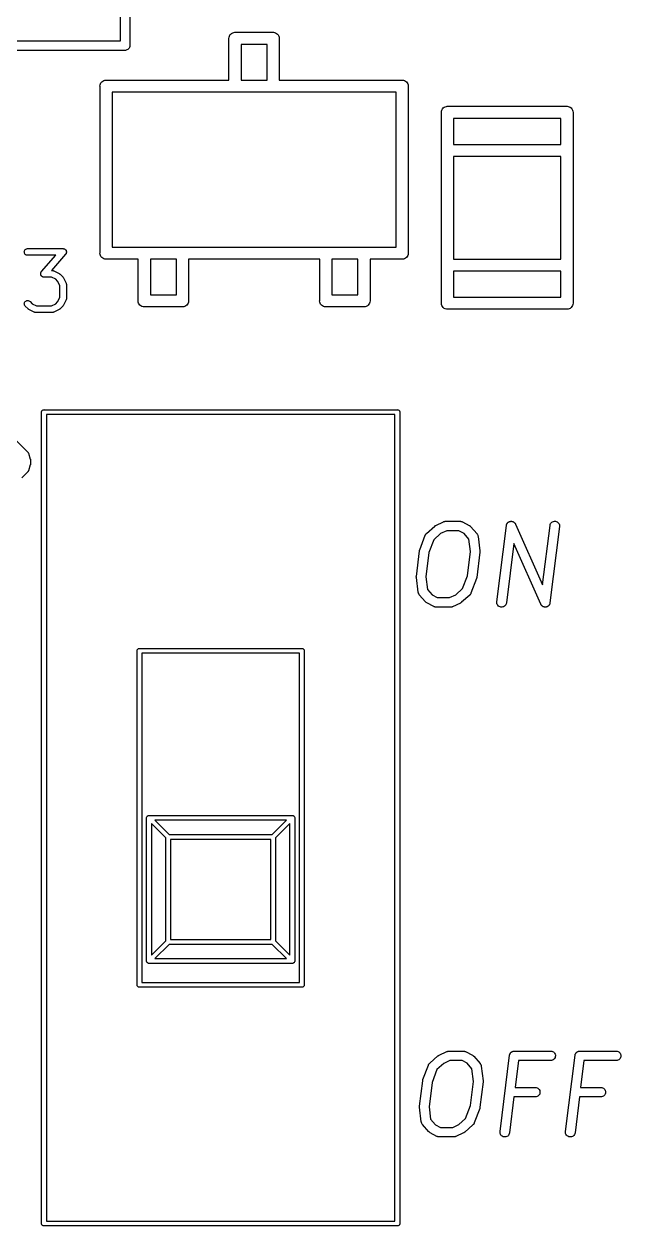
# Model space of a CAD drawing. Extents: x 122.2 to 176.2, y -122.3 to -87.7.
# Drawn here: x 162.51 to 168.76, y -122.29 to -109.7 of the extents above; entities that cross this region are included whole.
import ezdxf

# ---------------------------------------------------------------- set-up
doc = ezdxf.new("R2010")
doc.units = 0
doc.layers.add('BLACK', color=7, linetype='CONTINUOUS')

msp = doc.modelspace()

# ---------------------------------------------------------------- linework, layer by layer
at = {"layer": 'BLACK', "linetype": 'CONTINUOUS'}
for p, q in [((163.521, -109.879), (163.521, -106.979)), ((163.621, -106.931), (163.621, -109.926)), ((160.621, -109.879), (163.521, -109.879)), ((164.657, -109.854), (164.659, -109.841)), ((164.658, -109.857), (164.657, -109.854)), ((164.658, -110.29), (164.658, -109.857)), ((164.659, -109.841), (164.662, -109.829)), ((164.662, -109.829), (164.668, -109.818)), ((164.668, -109.818), (164.676, -109.808)), ((164.676, -109.808), (164.686, -109.801)), ((164.686, -109.801), (164.697, -109.795)), ((164.697, -109.795), (164.709, -109.791)), ((164.709, -109.791), (164.718, -109.79)), ((164.718, -109.79), (164.721, -109.79)), ((164.721, -109.79), (164.724, -109.79)), ((164.724, -109.79), (165.118, -109.79)), ((165.118, -109.79), (165.121, -109.79)), ((165.121, -109.79), (165.124, -109.79)), ((165.124, -109.79), (165.134, -109.791)), ((165.134, -109.791), (165.146, -109.795)), ((165.146, -109.795), (165.157, -109.801)), ((165.157, -109.801), (165.166, -109.808)), ((165.166, -109.808), (165.174, -109.818)), ((165.174, -109.818), (165.18, -109.829)), ((165.18, -109.829), (165.184, -109.841)), ((165.184, -109.841), (165.185, -109.854)), ((165.185, -109.854), (165.185, -109.857)), ((165.185, -109.857), (165.185, -110.29)), ((163.569, -109.979), (160.574, -109.979)), ((163.571, -109.979), (163.569, -109.979)), ((163.574, -109.979), (163.571, -109.979)), ((163.581, -109.978), (163.574, -109.979)), ((163.59, -109.975), (163.581, -109.978)), ((163.599, -109.97), (163.59, -109.975)), ((163.607, -109.964), (163.599, -109.97)), ((163.613, -109.957), (163.607, -109.964)), ((163.618, -109.948), (163.613, -109.957)), ((163.62, -109.938), (163.618, -109.948)), ((163.621, -109.929), (163.62, -109.938)), ((163.621, -109.926), (163.621, -109.929)), ((164.785, -109.917), (164.785, -110.29)), ((165.058, -109.917), (164.785, -109.917)), ((165.058, -110.29), (165.058, -109.917)), ((163.347, -110.295), (163.359, -110.291)), ((163.359, -110.291), (163.371, -110.29)), ((163.371, -110.29), (163.374, -110.29)), ((163.374, -110.29), (164.658, -110.29)), ((164.785, -110.29), (165.058, -110.29)), ((165.185, -110.29), (166.468, -110.29)), ((166.468, -110.29), (166.471, -110.29)), ((166.471, -110.29), (166.484, -110.291)), ((166.484, -110.291), (166.496, -110.295)), ((163.307, -110.354), (163.309, -110.341)), ((163.308, -110.357), (163.307, -110.354)), ((163.308, -112.1), (163.308, -110.357)), ((163.309, -110.341), (163.312, -110.329)), ((163.312, -110.329), (163.318, -110.318)), ((163.318, -110.318), (163.326, -110.308)), ((163.326, -110.308), (163.336, -110.301)), ((163.336, -110.301), (163.347, -110.295)), ((164.718, -110.417), (163.435, -110.417)), ((163.435, -110.417), (163.435, -112.04)), ((164.721, -110.417), (164.718, -110.417)), ((164.724, -110.417), (164.721, -110.417)), ((165.118, -110.417), (164.724, -110.417)), ((165.121, -110.417), (165.118, -110.417)), ((165.124, -110.417), (165.121, -110.417)), ((166.408, -110.417), (165.124, -110.417)), ((166.408, -112.04), (166.408, -110.417)), ((166.496, -110.295), (166.507, -110.301)), ((166.507, -110.301), (166.516, -110.308)), ((166.516, -110.308), (166.524, -110.318)), ((166.524, -110.318), (166.53, -110.329)), ((166.53, -110.329), (166.534, -110.341)), ((166.534, -110.341), (166.535, -110.354)), ((166.535, -110.354), (166.535, -110.357)), ((166.535, -110.357), (166.535, -112.1)), ((166.882, -110.629), (166.884, -110.616)), ((166.883, -110.632), (166.882, -110.629)), ((166.883, -111.025), (166.883, -110.632)), ((166.884, -110.616), (166.887, -110.604)), ((166.887, -110.604), (166.893, -110.593)), ((166.893, -110.593), (166.901, -110.583)), ((166.901, -110.583), (166.911, -110.576)), ((166.911, -110.576), (166.922, -110.57)), ((166.922, -110.57), (166.934, -110.566)), ((166.934, -110.566), (166.943, -110.565)), ((166.943, -110.565), (166.946, -110.565)), ((166.946, -110.565), (166.949, -110.565)), ((166.949, -110.565), (168.193, -110.565)), ((168.193, -110.565), (168.196, -110.565)), ((168.196, -110.565), (168.199, -110.565)), ((168.199, -110.565), (168.209, -110.566)), ((168.209, -110.566), (168.221, -110.57)), ((168.221, -110.57), (168.232, -110.576)), ((168.232, -110.576), (168.241, -110.583)), ((168.241, -110.583), (168.249, -110.593)), ((168.249, -110.593), (168.255, -110.604)), ((168.255, -110.604), (168.259, -110.616)), ((168.259, -110.616), (168.26, -110.629)), ((168.26, -110.629), (168.26, -110.632)), ((168.26, -110.632), (168.26, -111.025)), ((167.01, -110.692), (167.01, -110.965)), ((168.133, -110.692), (167.01, -110.692)), ((168.133, -110.965), (168.133, -110.692)), ((166.882, -111.029), (166.883, -111.025)), ((166.883, -111.032), (166.882, -111.029)), ((166.883, -112.225), (166.883, -111.032)), ((167.01, -110.965), (168.133, -110.965)), ((168.26, -111.025), (168.26, -111.029)), ((168.26, -111.029), (168.26, -111.032)), ((168.26, -111.032), (168.26, -112.225)), ((167.01, -111.092), (167.01, -112.165)), ((168.133, -111.092), (167.01, -111.092)), ((168.133, -112.165), (168.133, -111.092)), ((163.435, -112.04), (163.768, -112.04)), ((163.768, -112.04), (163.771, -112.04)), ((163.771, -112.04), (163.774, -112.04)), ((163.774, -112.04), (164.168, -112.04)), ((164.168, -112.04), (164.171, -112.04)), ((164.171, -112.04), (164.174, -112.04)), ((164.174, -112.04), (165.668, -112.04)), ((165.668, -112.04), (165.671, -112.04)), ((165.671, -112.04), (165.674, -112.04)), ((165.674, -112.04), (166.068, -112.04)), ((166.068, -112.04), (166.071, -112.04)), ((166.071, -112.04), (166.074, -112.04)), ((166.074, -112.04), (166.408, -112.04)), ((162.515, -112.091), (162.516, -112.084)), ((162.516, -112.098), (162.515, -112.091)), ((162.516, -112.084), (162.518, -112.078)), ((162.518, -112.105), (162.516, -112.098)), ((162.518, -112.078), (162.521, -112.072)), ((162.521, -112.111), (162.518, -112.105)), ((162.521, -112.072), (162.525, -112.067)), ((162.525, -112.116), (162.521, -112.111)), ((162.525, -112.067), (162.531, -112.062)), ((162.53, -112.12), (162.525, -112.116)), ((162.536, -112.124), (162.53, -112.12)), ((162.531, -112.062), (162.537, -112.059)), ((162.543, -112.126), (162.536, -112.124)), ((162.537, -112.059), (162.543, -112.057)), ((162.543, -112.057), (162.55, -112.056)), ((162.55, -112.126), (162.543, -112.126)), ((162.55, -112.056), (162.921, -112.056)), ((162.844, -112.126), (162.55, -112.126)), ((162.55, -112.126), (162.55, -112.126)), ((162.695, -112.297), (162.844, -112.126)), ((162.948, -112.114), (162.799, -112.285)), ((162.921, -112.056), (162.922, -112.056)), ((162.922, -112.056), (162.924, -112.057)), ((162.924, -112.057), (162.926, -112.057)), ((162.926, -112.057), (162.927, -112.057)), ((162.927, -112.057), (162.929, -112.057)), ((162.929, -112.057), (162.931, -112.058)), ((162.931, -112.058), (162.933, -112.058)), ((162.933, -112.058), (162.934, -112.059)), ((162.934, -112.059), (162.935, -112.059)), ((162.935, -112.059), (162.937, -112.06)), ((162.937, -112.06), (162.939, -112.061)), ((162.939, -112.061), (162.94, -112.062)), ((162.94, -112.062), (162.941, -112.063)), ((162.941, -112.063), (162.943, -112.064)), ((162.943, -112.064), (162.945, -112.065)), ((162.945, -112.065), (162.945, -112.066)), ((162.945, -112.066), (162.946, -112.067)), ((162.946, -112.067), (162.948, -112.069)), ((162.948, -112.069), (162.949, -112.07)), ((162.949, -112.113), (162.948, -112.114)), ((162.949, -112.07), (162.95, -112.071)), ((162.95, -112.111), (162.949, -112.113)), ((162.95, -112.071), (162.951, -112.072)), ((162.951, -112.11), (162.95, -112.111)), ((162.951, -112.072), (162.952, -112.074)), ((162.952, -112.109), (162.951, -112.11)), ((162.952, -112.074), (162.953, -112.076)), ((162.953, -112.107), (162.952, -112.109)), ((162.953, -112.076), (162.953, -112.077)), ((162.953, -112.077), (162.954, -112.078)), ((162.954, -112.105), (162.953, -112.107)), ((162.954, -112.078), (162.954, -112.08)), ((162.954, -112.08), (162.955, -112.082)), ((162.955, -112.103), (162.954, -112.104)), ((162.954, -112.104), (162.954, -112.105)), ((162.955, -112.082), (162.955, -112.084)), ((162.955, -112.084), (162.956, -112.085)), ((162.956, -112.098), (162.955, -112.101)), ((162.955, -112.101), (162.955, -112.103)), ((162.956, -112.085), (162.956, -112.087)), ((162.956, -112.087), (162.956, -112.089)), ((162.956, -112.089), (162.956, -112.09)), ((162.956, -112.09), (162.956, -112.092)), ((162.956, -112.092), (162.956, -112.094)), ((162.956, -112.094), (162.956, -112.096)), ((162.956, -112.096), (162.956, -112.097)), ((162.956, -112.097), (162.956, -112.098)), ((163.307, -112.104), (163.308, -112.1)), ((163.309, -112.116), (163.307, -112.104)), ((163.312, -112.128), (163.309, -112.116)), ((163.318, -112.139), (163.312, -112.128)), ((163.326, -112.149), (163.318, -112.139)), ((163.336, -112.157), (163.326, -112.149)), ((163.347, -112.163), (163.336, -112.157)), ((163.359, -112.166), (163.347, -112.163)), ((163.368, -112.167), (163.359, -112.166)), ((163.371, -112.167), (163.368, -112.167)), ((163.374, -112.167), (163.371, -112.167)), ((163.708, -112.167), (163.374, -112.167)), ((163.708, -112.6), (163.708, -112.167)), ((163.835, -112.167), (163.835, -112.54)), ((164.108, -112.167), (163.835, -112.167)), ((164.108, -112.54), (164.108, -112.167)), ((165.608, -112.167), (164.235, -112.167)), ((164.235, -112.167), (164.235, -112.6)), ((165.608, -112.6), (165.608, -112.167)), ((165.735, -112.167), (165.735, -112.54)), ((166.008, -112.167), (165.735, -112.167)), ((166.008, -112.54), (166.008, -112.167)), ((166.468, -112.167), (166.135, -112.167)), ((166.135, -112.167), (166.135, -112.6)), ((166.471, -112.167), (166.468, -112.167)), ((166.474, -112.167), (166.471, -112.167)), ((166.484, -112.166), (166.474, -112.167)), ((166.496, -112.163), (166.484, -112.166)), ((166.507, -112.157), (166.496, -112.163)), ((166.516, -112.149), (166.507, -112.157)), ((166.524, -112.139), (166.516, -112.149)), ((166.53, -112.128), (166.524, -112.139)), ((166.534, -112.116), (166.53, -112.128)), ((166.535, -112.104), (166.534, -112.116)), ((166.535, -112.1), (166.535, -112.104)), ((167.01, -112.165), (168.133, -112.165)), ((162.689, -112.306), (162.69, -112.305)), ((162.689, -112.308), (162.689, -112.306)), ((162.69, -112.305), (162.691, -112.303)), ((162.691, -112.303), (162.692, -112.302)), ((162.692, -112.3), (162.694, -112.299)), ((162.692, -112.302), (162.692, -112.3)), ((162.694, -112.299), (162.695, -112.297)), ((162.799, -112.285), (162.807, -112.285)), ((162.807, -112.285), (162.808, -112.285)), ((162.808, -112.285), (162.809, -112.285)), ((162.809, -112.285), (162.81, -112.285)), ((162.81, -112.285), (162.812, -112.285)), ((162.812, -112.285), (162.814, -112.286)), ((162.814, -112.286), (162.815, -112.286)), ((162.815, -112.286), (162.816, -112.286)), ((162.816, -112.286), (162.819, -112.287)), ((162.819, -112.287), (162.821, -112.288)), ((162.821, -112.288), (162.822, -112.288)), ((162.822, -112.288), (162.823, -112.289)), ((162.823, -112.289), (162.88, -112.317)), ((166.882, -112.229), (166.883, -112.225)), ((166.883, -112.232), (166.882, -112.229)), ((166.883, -112.625), (166.883, -112.232)), ((167.01, -112.292), (167.01, -112.565)), ((168.133, -112.292), (167.01, -112.292)), ((168.133, -112.565), (168.133, -112.292)), ((168.26, -112.225), (168.26, -112.229)), ((168.26, -112.229), (168.26, -112.232)), ((168.26, -112.232), (168.26, -112.625)), ((162.686, -112.32), (162.687, -112.318)), ((162.687, -112.321), (162.686, -112.32)), ((162.686, -112.322), (162.687, -112.321)), ((162.687, -112.324), (162.686, -112.322)), ((162.687, -112.313), (162.688, -112.311)), ((162.687, -112.314), (162.687, -112.313)), ((162.687, -112.315), (162.687, -112.314)), ((162.687, -112.318), (162.687, -112.315)), ((162.687, -112.327), (162.687, -112.324)), ((162.687, -112.328), (162.687, -112.327)), ((162.688, -112.329), (162.687, -112.328)), ((162.688, -112.309), (162.689, -112.308)), ((162.688, -112.311), (162.688, -112.309)), ((162.688, -112.331), (162.688, -112.329)), ((162.689, -112.333), (162.688, -112.331)), ((162.69, -112.334), (162.689, -112.333)), ((162.69, -112.335), (162.69, -112.334)), ((162.691, -112.337), (162.69, -112.335)), ((162.692, -112.339), (162.691, -112.337)), ((162.693, -112.34), (162.692, -112.339)), ((162.694, -112.341), (162.693, -112.34)), ((162.695, -112.343), (162.694, -112.341)), ((162.696, -112.344), (162.695, -112.343)), ((162.697, -112.345), (162.696, -112.344)), ((162.698, -112.346), (162.697, -112.345)), ((162.7, -112.347), (162.698, -112.346)), ((162.702, -112.349), (162.7, -112.347)), ((162.703, -112.349), (162.702, -112.349)), ((162.704, -112.35), (162.703, -112.349)), ((162.706, -112.351), (162.704, -112.35)), ((162.708, -112.352), (162.706, -112.351)), ((162.709, -112.353), (162.708, -112.352)), ((162.71, -112.353), (162.709, -112.353)), ((162.712, -112.354), (162.71, -112.353)), ((162.714, -112.354), (162.712, -112.354)), ((162.715, -112.354), (162.714, -112.354)), ((162.717, -112.355), (162.715, -112.354)), ((162.719, -112.355), (162.717, -112.355)), ((162.721, -112.355), (162.719, -112.355)), ((162.799, -112.355), (162.721, -112.355)), ((162.721, -112.355), (162.721, -112.355)), ((162.844, -112.377), (162.799, -112.355)), ((162.864, -112.398), (162.844, -112.377)), ((162.886, -112.443), (162.864, -112.398)), ((162.88, -112.317), (162.88, -112.317)), ((162.88, -112.317), (162.882, -112.319)), ((162.882, -112.319), (162.884, -112.319)), ((162.884, -112.319), (162.885, -112.32)), ((162.885, -112.32), (162.886, -112.321)), ((162.886, -112.321), (162.888, -112.323)), ((162.888, -112.323), (162.889, -112.324)), ((162.889, -112.324), (162.918, -112.352)), ((162.918, -112.352), (162.918, -112.353)), ((162.918, -112.353), (162.919, -112.354)), ((162.919, -112.354), (162.921, -112.356)), ((162.921, -112.356), (162.921, -112.357)), ((162.921, -112.357), (162.922, -112.358)), ((162.922, -112.358), (162.923, -112.36)), ((162.923, -112.36), (162.924, -112.361)), ((162.924, -112.361), (162.953, -112.419)), ((162.953, -112.419), (162.953, -112.419)), ((162.953, -112.419), (162.953, -112.42)), ((162.953, -112.42), (162.954, -112.421)), ((162.954, -112.421), (162.954, -112.423)), ((162.954, -112.423), (162.955, -112.425)), ((162.955, -112.425), (162.955, -112.427)), ((162.955, -112.427), (162.956, -112.427)), ((162.956, -112.427), (162.956, -112.43)), ((162.956, -112.43), (162.956, -112.432)), ((162.956, -112.432), (162.956, -112.433)), ((162.956, -112.433), (162.956, -112.434)), ((162.886, -112.569), (162.886, -112.443)), ((162.956, -112.434), (162.956, -112.577)), ((163.835, -112.54), (164.108, -112.54)), ((165.735, -112.54), (166.008, -112.54)), ((162.515, -112.634), (162.516, -112.627)), ((162.516, -112.641), (162.515, -112.634)), ((162.516, -112.627), (162.518, -112.621)), ((162.518, -112.647), (162.516, -112.641)), ((162.518, -112.621), (162.521, -112.615)), ((162.521, -112.653), (162.518, -112.647)), ((162.521, -112.615), (162.525, -112.609)), ((162.525, -112.659), (162.521, -112.653)), ((162.525, -112.609), (162.531, -112.605)), ((162.554, -112.688), (162.525, -112.659)), ((162.525, -112.659), (162.525, -112.659)), ((162.531, -112.605), (162.537, -112.602)), ((162.537, -112.602), (162.543, -112.6)), ((162.543, -112.6), (162.55, -112.599)), ((162.55, -112.599), (162.557, -112.6)), ((162.557, -112.6), (162.563, -112.602)), ((162.563, -112.602), (162.569, -112.605)), ((162.569, -112.605), (162.575, -112.61)), ((162.575, -112.61), (162.599, -112.634)), ((162.599, -112.634), (162.644, -112.656)), ((162.644, -112.656), (162.799, -112.656)), ((162.799, -112.656), (162.844, -112.634)), ((162.844, -112.634), (162.864, -112.614)), ((162.864, -112.614), (162.886, -112.569)), ((162.918, -112.659), (162.889, -112.688)), ((162.919, -112.658), (162.918, -112.659)), ((162.92, -112.656), (162.919, -112.658)), ((162.921, -112.655), (162.92, -112.656)), ((162.922, -112.654), (162.921, -112.655)), ((162.923, -112.652), (162.922, -112.654)), ((162.924, -112.65), (162.923, -112.652)), ((162.953, -112.593), (162.924, -112.65)), ((162.924, -112.65), (162.924, -112.65)), ((162.954, -112.591), (162.953, -112.592)), ((162.953, -112.592), (162.953, -112.593)), ((162.955, -112.586), (162.954, -112.589)), ((162.954, -112.589), (162.954, -112.591)), ((162.956, -112.584), (162.955, -112.585)), ((162.955, -112.585), (162.955, -112.586)), ((162.956, -112.577), (162.956, -112.578)), ((162.956, -112.578), (162.956, -112.579)), ((162.956, -112.579), (162.956, -112.58)), ((162.956, -112.58), (162.956, -112.582)), ((162.956, -112.582), (162.956, -112.584)), ((163.707, -112.604), (163.708, -112.6)), ((163.709, -112.616), (163.707, -112.604)), ((163.712, -112.628), (163.709, -112.616)), ((163.718, -112.639), (163.712, -112.628)), ((163.726, -112.649), (163.718, -112.639)), ((163.736, -112.657), (163.726, -112.649)), ((163.747, -112.663), (163.736, -112.657)), ((163.759, -112.666), (163.747, -112.663)), ((163.768, -112.667), (163.759, -112.666)), ((163.771, -112.667), (163.768, -112.667)), ((163.774, -112.667), (163.771, -112.667)), ((164.168, -112.667), (163.774, -112.667)), ((164.171, -112.667), (164.168, -112.667)), ((164.174, -112.667), (164.171, -112.667)), ((164.184, -112.666), (164.174, -112.667)), ((164.196, -112.663), (164.184, -112.666)), ((164.207, -112.657), (164.196, -112.663)), ((164.216, -112.649), (164.207, -112.657)), ((164.224, -112.639), (164.216, -112.649)), ((164.23, -112.628), (164.224, -112.639)), ((164.234, -112.616), (164.23, -112.628)), ((164.235, -112.604), (164.234, -112.616)), ((164.235, -112.6), (164.235, -112.604)), ((165.607, -112.604), (165.608, -112.6)), ((165.609, -112.616), (165.607, -112.604)), ((165.612, -112.628), (165.609, -112.616)), ((165.618, -112.639), (165.612, -112.628)), ((165.626, -112.649), (165.618, -112.639)), ((165.636, -112.657), (165.626, -112.649)), ((165.647, -112.663), (165.636, -112.657)), ((165.659, -112.666), (165.647, -112.663)), ((165.668, -112.667), (165.659, -112.666)), ((165.671, -112.667), (165.668, -112.667)), ((165.674, -112.667), (165.671, -112.667)), ((166.068, -112.667), (165.674, -112.667)), ((166.071, -112.667), (166.068, -112.667)), ((166.074, -112.667), (166.071, -112.667)), ((166.084, -112.666), (166.074, -112.667)), ((166.096, -112.663), (166.084, -112.666)), ((166.107, -112.657), (166.096, -112.663)), ((166.116, -112.649), (166.107, -112.657)), ((166.124, -112.639), (166.116, -112.649)), ((166.13, -112.628), (166.124, -112.639)), ((166.134, -112.616), (166.13, -112.628)), ((166.135, -112.604), (166.134, -112.616)), ((166.135, -112.6), (166.135, -112.604)), ((166.882, -112.629), (166.883, -112.625)), ((166.884, -112.641), (166.882, -112.629)), ((166.887, -112.653), (166.884, -112.641)), ((166.893, -112.664), (166.887, -112.653)), ((166.901, -112.674), (166.893, -112.664)), ((166.911, -112.682), (166.901, -112.674)), ((166.922, -112.688), (166.911, -112.682)), ((167.01, -112.565), (168.133, -112.565)), ((168.232, -112.682), (168.221, -112.688)), ((168.241, -112.674), (168.232, -112.682)), ((168.249, -112.664), (168.241, -112.674)), ((168.255, -112.653), (168.249, -112.664)), ((168.259, -112.641), (168.255, -112.653)), ((168.26, -112.629), (168.259, -112.641)), ((168.26, -112.625), (168.26, -112.629)), ((162.555, -112.689), (162.554, -112.688)), ((162.557, -112.69), (162.555, -112.689)), ((162.558, -112.691), (162.557, -112.69)), ((162.559, -112.692), (162.558, -112.691)), ((162.561, -112.693), (162.559, -112.692)), ((162.562, -112.694), (162.561, -112.693)), ((162.563, -112.694), (162.562, -112.694)), ((162.62, -112.723), (162.563, -112.694)), ((162.621, -112.723), (162.62, -112.723)), ((162.622, -112.724), (162.621, -112.723)), ((162.624, -112.724), (162.622, -112.724)), ((162.626, -112.725), (162.624, -112.724)), ((162.627, -112.725), (162.626, -112.725)), ((162.628, -112.726), (162.627, -112.725)), ((162.631, -112.726), (162.628, -112.726)), ((162.633, -112.726), (162.631, -112.726)), ((162.634, -112.726), (162.633, -112.726)), ((162.635, -112.726), (162.634, -112.726)), ((162.636, -112.726), (162.635, -112.726)), ((162.807, -112.726), (162.636, -112.726)), ((162.808, -112.726), (162.807, -112.726)), ((162.809, -112.726), (162.808, -112.726)), ((162.812, -112.726), (162.809, -112.726)), ((162.814, -112.726), (162.812, -112.726)), ((162.815, -112.725), (162.814, -112.726)), ((162.816, -112.725), (162.815, -112.725)), ((162.818, -112.724), (162.816, -112.725)), ((162.82, -112.724), (162.818, -112.724)), ((162.821, -112.723), (162.82, -112.724)), ((162.822, -112.723), (162.821, -112.723)), ((162.823, -112.723), (162.822, -112.723)), ((162.88, -112.694), (162.823, -112.723)), ((162.882, -112.693), (162.88, -112.694)), ((162.883, -112.692), (162.882, -112.693)), ((162.884, -112.691), (162.883, -112.692)), ((162.886, -112.691), (162.884, -112.691)), ((162.887, -112.689), (162.886, -112.691)), ((162.889, -112.688), (162.887, -112.689)), ((162.889, -112.688), (162.889, -112.688)), ((166.934, -112.691), (166.922, -112.688)), ((166.943, -112.692), (166.934, -112.691)), ((166.946, -112.692), (166.943, -112.692)), ((166.949, -112.692), (166.946, -112.692)), ((168.193, -112.692), (166.949, -112.692)), ((168.196, -112.692), (168.193, -112.692)), ((168.199, -112.692), (168.196, -112.692)), ((168.209, -112.691), (168.199, -112.692)), ((168.221, -112.688), (168.209, -112.691)), ((162.696, -113.764), (162.698, -113.759)), ((162.696, -113.769), (162.696, -113.764)), ((162.696, -113.77), (162.696, -113.769)), ((162.696, -122.267), (162.696, -113.77)), ((162.698, -113.759), (162.7, -113.755)), ((162.7, -113.755), (162.703, -113.751)), ((162.703, -113.751), (162.707, -113.748)), ((162.707, -113.748), (162.711, -113.745)), ((162.711, -113.745), (162.716, -113.744)), ((162.716, -113.744), (162.72, -113.744)), ((162.72, -113.744), (162.721, -113.743)), ((162.721, -113.743), (162.722, -113.744)), ((162.722, -113.744), (166.42, -113.744)), ((162.746, -113.794), (162.746, -122.244)), ((166.396, -113.794), (162.746, -113.794)), ((166.396, -122.244), (166.396, -113.794)), ((166.42, -113.744), (166.421, -113.743)), ((166.421, -113.743), (166.422, -113.744)), ((166.422, -113.744), (166.426, -113.744)), ((166.426, -113.744), (166.431, -113.745)), ((166.431, -113.745), (166.435, -113.748)), ((166.435, -113.748), (166.439, -113.751)), ((166.439, -113.751), (166.442, -113.755)), ((166.442, -113.755), (166.444, -113.759)), ((166.444, -113.759), (166.446, -113.764)), ((166.446, -113.764), (166.446, -113.769)), ((166.446, -113.769), (166.446, -113.77)), ((166.446, -113.77), (166.446, -122.267)), ((162.388, -114.024), (162.55, -114.186)), ((162.55, -114.186), (162.55, -114.186)), ((162.55, -114.186), (162.551, -114.187)), ((162.551, -114.187), (162.552, -114.188)), ((162.552, -114.188), (162.553, -114.189)), ((162.553, -114.189), (162.554, -114.191)), ((162.554, -114.191), (162.555, -114.192)), ((162.555, -114.192), (162.555, -114.193)), ((162.555, -114.193), (162.556, -114.195)), ((162.556, -114.195), (162.558, -114.197)), ((162.558, -114.197), (162.558, -114.198)), ((162.558, -114.198), (162.558, -114.199)), ((162.558, -114.199), (162.578, -114.26)), ((162.578, -114.26), (162.579, -114.26)), ((162.579, -114.321), (162.578, -114.322)), ((162.579, -114.26), (162.579, -114.262)), ((162.579, -114.262), (162.58, -114.264)), ((162.58, -114.319), (162.579, -114.321)), ((162.58, -114.264), (162.58, -114.266)), ((162.58, -114.266), (162.58, -114.267)), ((162.58, -114.267), (162.58, -114.269)), ((162.58, -114.269), (162.58, -114.271)), ((162.58, -114.271), (162.58, -114.311)), ((162.58, -114.311), (162.58, -114.312)), ((162.58, -114.312), (162.58, -114.314)), ((162.58, -114.314), (162.58, -114.316)), ((162.58, -114.316), (162.58, -114.317)), ((162.58, -114.317), (162.58, -114.319)), ((162.55, -114.397), (162.489, -114.457)), ((162.551, -114.395), (162.55, -114.396)), ((162.55, -114.396), (162.55, -114.397)), ((162.553, -114.393), (162.551, -114.395)), ((162.554, -114.391), (162.553, -114.393)), ((162.555, -114.391), (162.554, -114.391)), ((162.556, -114.388), (162.555, -114.39)), ((162.555, -114.39), (162.555, -114.391)), ((162.557, -114.385), (162.556, -114.388)), ((162.558, -114.384), (162.557, -114.385)), ((162.578, -114.322), (162.558, -114.383)), ((162.558, -114.383), (162.558, -114.384)), ((162.558, -114.384), (162.558, -114.384)), ((166.824, -114.955), (166.905, -114.917)), ((166.905, -114.917), (166.906, -114.916)), ((166.906, -114.916), (166.907, -114.916)), ((166.907, -114.916), (166.911, -114.915)), ((166.907, -114.916), (166.907, -114.916)), ((166.911, -114.915), (166.915, -114.913)), ((166.915, -114.913), (166.916, -114.913)), ((166.916, -114.913), (166.917, -114.913)), ((166.917, -114.913), (166.921, -114.912)), ((166.921, -114.912), (166.925, -114.912)), ((166.925, -114.912), (166.926, -114.912)), ((166.926, -114.912), (166.926, -114.912)), ((166.926, -114.912), (167.079, -114.912)), ((167.079, -114.912), (167.082, -114.912)), ((167.079, -114.912), (167.079, -114.912)), ((167.082, -114.912), (167.084, -114.912)), ((167.084, -114.912), (167.086, -114.913)), ((167.086, -114.913), (167.089, -114.913)), ((167.089, -114.913), (167.091, -114.914)), ((167.091, -114.914), (167.093, -114.914)), ((167.093, -114.914), (167.096, -114.915)), ((167.096, -114.915), (167.098, -114.916)), ((167.098, -114.916), (167.1, -114.917)), ((167.1, -114.917), (167.102, -114.918)), ((167.102, -114.918), (167.174, -114.956)), ((167.563, -114.953), (167.564, -114.949)), ((167.564, -114.949), (167.565, -114.946)), ((167.565, -114.945), (167.566, -114.944)), ((167.565, -114.946), (167.565, -114.945)), ((167.566, -114.944), (167.567, -114.94)), ((167.567, -114.94), (167.569, -114.937)), ((167.569, -114.937), (167.57, -114.936)), ((167.57, -114.935), (167.572, -114.932)), ((167.57, -114.936), (167.57, -114.935)), ((167.572, -114.932), (167.575, -114.929)), ((167.575, -114.928), (167.576, -114.927)), ((167.575, -114.929), (167.575, -114.928)), ((167.576, -114.927), (167.579, -114.925)), ((167.579, -114.925), (167.582, -114.922)), ((167.582, -114.922), (167.583, -114.922)), ((167.583, -114.922), (167.584, -114.921)), ((167.584, -114.921), (167.587, -114.919)), ((167.587, -114.919), (167.59, -114.917)), ((167.59, -114.917), (167.591, -114.917)), ((167.591, -114.917), (167.592, -114.916)), ((167.592, -114.916), (167.596, -114.915)), ((167.596, -114.915), (167.599, -114.914)), ((167.599, -114.914), (167.6, -114.913)), ((167.6, -114.913), (167.601, -114.913)), ((167.601, -114.913), (167.605, -114.913)), ((167.605, -114.913), (167.609, -114.912)), ((167.609, -114.912), (167.61, -114.912)), ((167.61, -114.912), (167.611, -114.912)), ((167.611, -114.912), (167.615, -114.912)), ((167.615, -114.912), (167.619, -114.912)), ((167.619, -114.912), (167.62, -114.913)), ((167.62, -114.913), (167.621, -114.913)), ((167.621, -114.913), (167.624, -114.914)), ((167.624, -114.914), (167.628, -114.915)), ((167.628, -114.915), (167.629, -114.915)), ((167.629, -114.915), (167.63, -114.915)), ((167.63, -114.915), (167.634, -114.917)), ((167.634, -114.917), (167.637, -114.919)), ((167.637, -114.919), (167.638, -114.919)), ((167.638, -114.919), (167.639, -114.92)), ((167.639, -114.92), (167.642, -114.922)), ((167.642, -114.922), (167.645, -114.924)), ((167.645, -114.924), (167.646, -114.925)), ((167.646, -114.925), (167.647, -114.926)), ((167.647, -114.926), (167.649, -114.929)), ((167.649, -114.929), (167.652, -114.931)), ((167.652, -114.931), (167.652, -114.932)), ((167.652, -114.932), (167.653, -114.933)), ((167.653, -114.933), (167.655, -114.936)), ((167.655, -114.936), (167.657, -114.94)), ((167.657, -114.94), (167.657, -114.941)), ((167.657, -114.941), (167.658, -114.942)), ((167.658, -114.942), (167.942, -115.578)), ((168.02, -114.955), (168.022, -114.946)), ((168.022, -114.946), (168.026, -114.937)), ((168.026, -114.937), (168.032, -114.929)), ((168.032, -114.929), (168.039, -114.922)), ((168.039, -114.922), (168.047, -114.917)), ((168.047, -114.917), (168.056, -114.914)), ((168.056, -114.914), (168.066, -114.912)), ((168.066, -114.912), (168.076, -114.912)), ((168.076, -114.912), (168.085, -114.915)), ((168.085, -114.915), (168.094, -114.919)), ((168.094, -114.919), (168.102, -114.924)), ((168.102, -114.924), (168.109, -114.931)), ((168.109, -114.931), (168.114, -114.94)), ((168.114, -114.94), (168.117, -114.949)), ((168.117, -114.949), (168.119, -114.958)), ((166.656, -115.211), (166.713, -115.059)), ((166.713, -115.058), (166.714, -115.056)), ((166.713, -115.059), (166.713, -115.058)), ((166.714, -115.056), (166.715, -115.054)), ((166.715, -115.054), (166.716, -115.052)), ((166.716, -115.052), (166.718, -115.049)), ((166.718, -115.049), (166.719, -115.048)), ((166.719, -115.048), (166.72, -115.046)), ((166.72, -115.046), (166.722, -115.044)), ((166.722, -115.044), (166.724, -115.042)), ((166.724, -115.042), (166.725, -115.04)), ((166.725, -115.04), (166.727, -115.039)), ((166.727, -115.039), (166.812, -114.963)), ((166.873, -115.042), (166.802, -115.105)), ((166.812, -114.963), (166.813, -114.962)), ((166.813, -114.962), (166.814, -114.961)), ((166.814, -114.961), (166.816, -114.96)), ((166.816, -114.96), (166.818, -114.958)), ((166.818, -114.958), (166.821, -114.957)), ((166.821, -114.957), (166.822, -114.956)), ((166.822, -114.956), (166.824, -114.955)), ((166.938, -115.012), (166.873, -115.042)), ((167.066, -115.012), (166.938, -115.012)), ((167.119, -115.04), (167.066, -115.012)), ((167.169, -115.098), (167.119, -115.04)), ((167.174, -114.956), (167.174, -114.956)), ((167.174, -114.956), (167.177, -114.958)), ((167.177, -114.958), (167.181, -114.96)), ((167.181, -114.96), (167.182, -114.961)), ((167.182, -114.961), (167.182, -114.962)), ((167.182, -114.962), (167.185, -114.964)), ((167.185, -114.964), (167.188, -114.967)), ((167.188, -114.967), (167.255, -115.043)), ((167.255, -115.043), (167.255, -115.044)), ((167.255, -115.044), (167.255, -115.044)), ((167.255, -115.044), (167.255, -115.044)), ((167.255, -115.044), (167.255, -115.044)), ((167.255, -115.044), (167.258, -115.048)), ((167.258, -115.048), (167.26, -115.052)), ((167.26, -115.052), (167.26, -115.052)), ((167.26, -115.052), (167.261, -115.052)), ((167.261, -115.052), (167.262, -115.056)), ((167.262, -115.056), (167.264, -115.06)), ((167.264, -115.06), (167.264, -115.061)), ((167.264, -115.061), (167.264, -115.061)), ((167.264, -115.061), (167.265, -115.065)), ((167.265, -115.065), (167.266, -115.07)), ((167.266, -115.07), (167.286, -115.222)), ((167.462, -115.756), (167.562, -114.956)), ((167.562, -114.956), (167.563, -114.955)), ((167.563, -114.954), (167.563, -114.953)), ((167.563, -114.955), (167.563, -114.954)), ((167.942, -115.578), (168.02, -114.956)), ((168.119, -114.968), (168.019, -115.768)), ((168.02, -114.956), (168.02, -114.955)), ((168.119, -114.958), (168.119, -114.968)), ((166.802, -115.105), (166.751, -115.241)), ((167.186, -115.229), (167.169, -115.098)), ((167.64, -115.146), (167.562, -115.768)), ((167.924, -115.782), (167.64, -115.146)), ((166.62, -115.489), (166.653, -115.222)), ((166.653, -115.22), (166.654, -115.216)), ((166.653, -115.221), (166.653, -115.22)), ((166.653, -115.222), (166.653, -115.221)), ((166.653, -115.222), (166.653, -115.222)), ((166.654, -115.216), (166.655, -115.212)), ((166.655, -115.212), (166.656, -115.212)), ((166.656, -115.212), (166.656, -115.211)), ((166.751, -115.241), (166.72, -115.495)), ((167.154, -115.483), (167.186, -115.229)), ((167.286, -115.235), (167.252, -115.501)), ((167.286, -115.222), (167.286, -115.223)), ((167.286, -115.223), (167.286, -115.224)), ((167.286, -115.224), (167.286, -115.225)), ((167.286, -115.225), (167.286, -115.229)), ((167.286, -115.229), (167.286, -115.233)), ((167.286, -115.233), (167.286, -115.234)), ((167.286, -115.234), (167.286, -115.235)), ((166.619, -115.491), (166.62, -115.49)), ((166.619, -115.495), (166.619, -115.491)), ((166.619, -115.499), (166.619, -115.495)), ((166.62, -115.5), (166.619, -115.499)), ((166.62, -115.49), (166.62, -115.489)), ((166.62, -115.501), (166.62, -115.5)), ((166.639, -115.654), (166.62, -115.501)), ((166.62, -115.501), (166.62, -115.501)), ((166.72, -115.495), (166.736, -115.626)), ((167.103, -115.618), (167.154, -115.483)), ((167.249, -115.513), (167.192, -115.665)), ((167.25, -115.512), (167.249, -115.513)), ((167.251, -115.507), (167.25, -115.512)), ((167.25, -115.512), (167.25, -115.512)), ((167.252, -115.503), (167.251, -115.507)), ((167.252, -115.501), (167.252, -115.502)), ((167.252, -115.502), (167.252, -115.503)), ((167.252, -115.503), (167.252, -115.503)), ((166.64, -115.658), (166.639, -115.654)), ((166.641, -115.663), (166.64, -115.658)), ((166.643, -115.668), (166.641, -115.663)), ((166.641, -115.663), (166.641, -115.663)), ((166.641, -115.663), (166.641, -115.663)), ((166.645, -115.672), (166.643, -115.668)), ((166.648, -115.676), (166.645, -115.672)), ((166.645, -115.672), (166.645, -115.672)), ((166.645, -115.672), (166.645, -115.672)), ((166.65, -115.68), (166.648, -115.676)), ((166.651, -115.681), (166.65, -115.68)), ((166.65, -115.68), (166.65, -115.68)), ((166.65, -115.68), (166.65, -115.68)), ((166.65, -115.68), (166.65, -115.68)), ((166.717, -115.757), (166.651, -115.681)), ((166.736, -115.626), (166.787, -115.684)), ((166.787, -115.684), (166.839, -115.712)), ((166.968, -115.712), (167.032, -115.682)), ((167.032, -115.682), (167.103, -115.618)), ((167.179, -115.685), (167.093, -115.761)), ((167.18, -115.684), (167.179, -115.685)), ((167.182, -115.682), (167.18, -115.684)), ((167.183, -115.68), (167.182, -115.682)), ((167.185, -115.678), (167.183, -115.68)), ((167.186, -115.676), (167.185, -115.678)), ((167.188, -115.675), (167.186, -115.676)), ((167.189, -115.672), (167.188, -115.675)), ((167.19, -115.67), (167.189, -115.672)), ((167.191, -115.668), (167.19, -115.67)), ((167.192, -115.666), (167.191, -115.668)), ((167.192, -115.665), (167.192, -115.666)), ((166.72, -115.759), (166.717, -115.757)), ((166.723, -115.762), (166.72, -115.759)), ((166.724, -115.763), (166.723, -115.762)), ((166.728, -115.765), (166.724, -115.763)), ((166.724, -115.763), (166.724, -115.763)), ((166.731, -115.768), (166.728, -115.765)), ((166.803, -115.806), (166.731, -115.768)), ((166.731, -115.768), (166.731, -115.768)), ((166.805, -115.807), (166.803, -115.806)), ((166.807, -115.808), (166.805, -115.807)), ((166.809, -115.809), (166.807, -115.808)), ((166.812, -115.81), (166.809, -115.809)), ((166.814, -115.81), (166.812, -115.81)), ((166.816, -115.811), (166.814, -115.81)), ((166.819, -115.811), (166.816, -115.811)), ((166.821, -115.812), (166.819, -115.811)), ((166.824, -115.812), (166.821, -115.812)), ((166.826, -115.812), (166.824, -115.812)), ((166.979, -115.812), (166.826, -115.812)), ((166.826, -115.812), (166.826, -115.812)), ((166.839, -115.712), (166.968, -115.712)), ((166.98, -115.812), (166.979, -115.812)), ((166.981, -115.812), (166.98, -115.812)), ((166.985, -115.811), (166.981, -115.812)), ((166.988, -115.811), (166.985, -115.811)), ((166.989, -115.811), (166.988, -115.811)), ((166.99, -115.811), (166.989, -115.811)), ((166.994, -115.809), (166.99, -115.811)), ((166.998, -115.808), (166.994, -115.809)), ((166.999, -115.808), (166.998, -115.808)), ((167, -115.807), (166.999, -115.807)), ((166.999, -115.807), (166.999, -115.808)), ((167.081, -115.769), (167, -115.807)), ((167.083, -115.768), (167.081, -115.769)), ((167.084, -115.767), (167.083, -115.768)), ((167.087, -115.766), (167.084, -115.767)), ((167.089, -115.764), (167.087, -115.766)), ((167.091, -115.763), (167.089, -115.764)), ((167.092, -115.762), (167.091, -115.763)), ((167.093, -115.761), (167.092, -115.762)), ((167.462, -115.765), (167.462, -115.756)), ((167.464, -115.775), (167.462, -115.765)), ((167.467, -115.784), (167.464, -115.775)), ((167.473, -115.792), (167.467, -115.784)), ((167.479, -115.8), (167.473, -115.792)), ((167.487, -115.805), (167.479, -115.8)), ((167.496, -115.809), (167.487, -115.805)), ((167.506, -115.811), (167.496, -115.809)), ((167.515, -115.812), (167.506, -115.811)), ((167.525, -115.81), (167.515, -115.812)), ((167.534, -115.807), (167.525, -115.81)), ((167.542, -115.802), (167.534, -115.807)), ((167.55, -115.795), (167.542, -115.802)), ((167.555, -115.787), (167.55, -115.795)), ((167.559, -115.778), (167.555, -115.787)), ((167.562, -115.769), (167.559, -115.778)), ((167.562, -115.768), (167.562, -115.769)), ((167.924, -115.783), (167.924, -115.782)), ((167.924, -115.784), (167.924, -115.783)), ((167.927, -115.787), (167.924, -115.784)), ((167.928, -115.791), (167.927, -115.787)), ((167.929, -115.792), (167.928, -115.791)), ((167.93, -115.792), (167.929, -115.792)), ((167.932, -115.795), (167.93, -115.792)), ((167.935, -115.798), (167.932, -115.795)), ((167.936, -115.799), (167.935, -115.798)), ((167.936, -115.8), (167.936, -115.799)), ((167.939, -115.802), (167.936, -115.8)), ((167.943, -115.804), (167.939, -115.802)), ((167.943, -115.805), (167.943, -115.804)), ((167.944, -115.805), (167.943, -115.805)), ((167.948, -115.807), (167.944, -115.805)), ((167.951, -115.809), (167.948, -115.807)), ((167.952, -115.809), (167.951, -115.809)), ((167.953, -115.809), (167.952, -115.809)), ((167.957, -115.81), (167.953, -115.809)), ((167.961, -115.811), (167.957, -115.81)), ((167.962, -115.811), (167.961, -115.811)), ((167.963, -115.811), (167.962, -115.811)), ((167.967, -115.812), (167.963, -115.811)), ((167.97, -115.812), (167.967, -115.812)), ((167.971, -115.812), (167.97, -115.812)), ((167.972, -115.812), (167.971, -115.812)), ((167.976, -115.811), (167.972, -115.812)), ((167.98, -115.811), (167.976, -115.811)), ((167.981, -115.81), (167.98, -115.811)), ((167.982, -115.81), (167.981, -115.81)), ((167.986, -115.809), (167.982, -115.81)), ((167.989, -115.808), (167.986, -115.809)), ((167.99, -115.807), (167.989, -115.808)), ((167.991, -115.807), (167.99, -115.807)), ((167.994, -115.805), (167.991, -115.807)), ((167.998, -115.803), (167.994, -115.805)), ((167.999, -115.802), (167.998, -115.803)), ((168, -115.802), (167.999, -115.802)), ((168.002, -115.799), (168, -115.802)), ((168.005, -115.797), (168.002, -115.799)), ((168.006, -115.796), (168.005, -115.797)), ((168.007, -115.795), (168.006, -115.796)), ((168.009, -115.792), (168.007, -115.795)), ((168.011, -115.789), (168.009, -115.792)), ((168.012, -115.788), (168.011, -115.789)), ((168.014, -115.784), (168.012, -115.787)), ((168.012, -115.787), (168.012, -115.788)), ((168.016, -115.78), (168.014, -115.784)), ((168.017, -115.775), (168.016, -115.778)), ((168.016, -115.778), (168.016, -115.779)), ((168.016, -115.779), (168.016, -115.78)), ((168.018, -115.771), (168.017, -115.775)), ((168.019, -115.77), (168.018, -115.771)), ((168.019, -115.768), (168.019, -115.769)), ((168.019, -115.769), (168.019, -115.77)), ((163.696, -116.264), (163.698, -116.259)), ((163.696, -116.269), (163.696, -116.264)), ((163.696, -116.27), (163.696, -116.269)), ((163.696, -119.767), (163.696, -116.27)), ((163.698, -116.259), (163.7, -116.255)), ((163.7, -116.255), (163.703, -116.251)), ((163.703, -116.251), (163.707, -116.248)), ((163.707, -116.248), (163.711, -116.245)), ((163.711, -116.245), (163.716, -116.244)), ((163.716, -116.244), (163.72, -116.244)), ((163.72, -116.244), (163.721, -116.243)), ((163.721, -116.243), (163.722, -116.244)), ((163.722, -116.244), (165.42, -116.244)), ((163.746, -116.294), (163.746, -119.744)), ((165.396, -116.294), (163.746, -116.294)), ((165.396, -119.744), (165.396, -116.294)), ((165.42, -116.244), (165.421, -116.243)), ((165.421, -116.243), (165.422, -116.244)), ((165.422, -116.244), (165.426, -116.244)), ((165.426, -116.244), (165.431, -116.245)), ((165.431, -116.245), (165.435, -116.248)), ((165.435, -116.248), (165.439, -116.251)), ((165.439, -116.251), (165.442, -116.255)), ((165.442, -116.255), (165.444, -116.259)), ((165.444, -116.259), (165.446, -116.264)), ((165.446, -116.264), (165.446, -116.269)), ((165.446, -116.269), (165.446, -116.27)), ((165.446, -116.27), (165.446, -119.767)), ((163.796, -118.014), (163.798, -118.009)), ((163.796, -118.019), (163.796, -118.014)), ((163.796, -118.02), (163.796, -118.019)), ((163.796, -119.517), (163.796, -118.02)), ((163.798, -118.009), (163.8, -118.005)), ((163.8, -118.005), (163.803, -118.001)), ((163.803, -118.001), (163.807, -117.998)), ((163.807, -117.998), (163.811, -117.995)), ((163.811, -117.995), (163.816, -117.994)), ((163.816, -117.994), (163.82, -117.994)), ((163.82, -117.994), (163.821, -117.993)), ((163.821, -117.993), (163.822, -117.994)), ((163.822, -117.994), (165.32, -117.994)), ((163.996, -118.229), (163.846, -118.079)), ((163.846, -118.079), (163.846, -119.458)), ((163.881, -118.044), (164.031, -118.194)), ((165.261, -118.044), (163.881, -118.044)), ((165.111, -118.194), (165.261, -118.044)), ((165.296, -118.079), (165.146, -118.229)), ((165.296, -119.458), (165.296, -118.079)), ((165.32, -117.994), (165.321, -117.993)), ((165.321, -117.993), (165.322, -117.994)), ((165.322, -117.994), (165.326, -117.994)), ((165.326, -117.994), (165.331, -117.995)), ((165.331, -117.995), (165.335, -117.998)), ((165.335, -117.998), (165.339, -118.001)), ((165.339, -118.001), (165.342, -118.005)), ((165.342, -118.005), (165.344, -118.009)), ((165.344, -118.009), (165.346, -118.014)), ((165.346, -118.014), (165.346, -118.019)), ((165.346, -118.019), (165.346, -118.02)), ((165.346, -118.02), (165.346, -119.517)), ((164.031, -118.194), (165.111, -118.194)), ((163.996, -119.308), (163.996, -118.229)), ((164.046, -118.244), (164.046, -119.294)), ((165.096, -118.244), (164.046, -118.244)), ((165.096, -119.294), (165.096, -118.244)), ((165.146, -118.229), (165.146, -119.308)), ((163.846, -119.458), (163.996, -119.308)), ((164.031, -119.344), (163.881, -119.494)), ((165.111, -119.344), (164.031, -119.344)), ((164.046, -119.294), (165.096, -119.294)), ((165.261, -119.494), (165.111, -119.344)), ((165.146, -119.308), (165.296, -119.458)), ((163.796, -119.519), (163.796, -119.517)), ((163.796, -119.524), (163.796, -119.519)), ((163.798, -119.528), (163.796, -119.524)), ((163.8, -119.533), (163.798, -119.528)), ((163.803, -119.536), (163.8, -119.533)), ((163.807, -119.539), (163.803, -119.536)), ((163.811, -119.542), (163.807, -119.539)), ((163.816, -119.543), (163.811, -119.542)), ((163.82, -119.544), (163.816, -119.543)), ((163.821, -119.544), (163.82, -119.544)), ((163.82, -119.544), (163.82, -119.544)), ((163.822, -119.544), (163.821, -119.544)), ((165.32, -119.544), (163.822, -119.544)), ((163.881, -119.494), (165.261, -119.494)), ((165.321, -119.544), (165.32, -119.544)), ((165.326, -119.543), (165.321, -119.544)), ((165.331, -119.542), (165.326, -119.543)), ((165.335, -119.539), (165.331, -119.542)), ((165.331, -119.542), (165.331, -119.542)), ((165.339, -119.536), (165.335, -119.539)), ((165.342, -119.533), (165.339, -119.536)), ((165.344, -119.528), (165.342, -119.533)), ((165.346, -119.524), (165.344, -119.528)), ((165.346, -119.517), (165.346, -119.519)), ((165.346, -119.519), (165.346, -119.524)), ((163.696, -119.769), (163.696, -119.767)), ((163.696, -119.774), (163.696, -119.769)), ((163.698, -119.778), (163.696, -119.774)), ((163.7, -119.783), (163.698, -119.778)), ((163.703, -119.786), (163.7, -119.783)), ((163.707, -119.789), (163.703, -119.786)), ((163.711, -119.792), (163.707, -119.789)), ((163.716, -119.793), (163.711, -119.792)), ((163.72, -119.794), (163.716, -119.793)), ((163.721, -119.794), (163.72, -119.794)), ((163.72, -119.794), (163.72, -119.794)), ((163.722, -119.794), (163.721, -119.794)), ((165.42, -119.794), (163.722, -119.794)), ((163.746, -119.744), (165.396, -119.744)), ((165.421, -119.794), (165.42, -119.794)), ((165.422, -119.794), (165.421, -119.794)), ((165.426, -119.793), (165.422, -119.794)), ((165.422, -119.794), (165.422, -119.794)), ((165.431, -119.792), (165.426, -119.793)), ((165.435, -119.789), (165.431, -119.792)), ((165.439, -119.786), (165.435, -119.789)), ((165.442, -119.783), (165.439, -119.786)), ((165.444, -119.778), (165.442, -119.783)), ((165.446, -119.774), (165.444, -119.778)), ((165.446, -119.767), (165.446, -119.769)), ((165.446, -119.769), (165.446, -119.774)), ((166.857, -120.505), (166.938, -120.467)), ((166.938, -120.467), (166.939, -120.466)), ((166.939, -120.466), (166.94, -120.466)), ((166.94, -120.466), (166.941, -120.466)), ((166.941, -120.466), (166.945, -120.465)), ((166.945, -120.465), (166.948, -120.463)), ((166.948, -120.463), (166.949, -120.463)), ((166.949, -120.463), (166.95, -120.463)), ((166.95, -120.463), (166.954, -120.462)), ((166.954, -120.462), (166.958, -120.462)), ((166.958, -120.462), (166.959, -120.462)), ((166.959, -120.462), (166.96, -120.462)), ((166.96, -120.462), (167.112, -120.462)), ((167.112, -120.462), (167.113, -120.462)), ((167.113, -120.462), (167.115, -120.462)), ((167.115, -120.462), (167.117, -120.462)), ((167.117, -120.462), (167.12, -120.463)), ((167.12, -120.463), (167.123, -120.463)), ((167.123, -120.463), (167.125, -120.464)), ((167.125, -120.464), (167.127, -120.464)), ((167.127, -120.464), (167.129, -120.465)), ((167.129, -120.465), (167.132, -120.466)), ((167.132, -120.466), (167.134, -120.467)), ((167.134, -120.467), (167.136, -120.468)), ((167.136, -120.468), (167.207, -120.506)), ((167.599, -120.493), (167.601, -120.49)), ((167.601, -120.49), (167.602, -120.487)), ((167.602, -120.487), (167.603, -120.485)), ((167.603, -120.485), (167.604, -120.484)), ((167.604, -120.484), (167.606, -120.481)), ((167.606, -120.481), (167.608, -120.479)), ((167.608, -120.479), (167.609, -120.478)), ((167.609, -120.478), (167.61, -120.476)), ((167.61, -120.476), (167.613, -120.474)), ((167.613, -120.474), (167.615, -120.472)), ((167.615, -120.472), (167.617, -120.471)), ((167.617, -120.471), (167.618, -120.47)), ((167.618, -120.47), (167.621, -120.469)), ((167.621, -120.469), (167.623, -120.467)), ((167.623, -120.467), (167.625, -120.466)), ((167.625, -120.466), (167.626, -120.466)), ((167.626, -120.466), (167.63, -120.465)), ((167.63, -120.465), (167.633, -120.464)), ((167.633, -120.464), (167.634, -120.463)), ((167.634, -120.463), (167.636, -120.463)), ((167.636, -120.463), (167.639, -120.463)), ((167.639, -120.463), (167.642, -120.462)), ((167.642, -120.462), (167.644, -120.462)), ((167.644, -120.462), (167.645, -120.462)), ((167.645, -120.462), (168.026, -120.462)), ((168.026, -120.462), (168.027, -120.462)), ((168.027, -120.462), (168.037, -120.463)), ((168.037, -120.463), (168.046, -120.466)), ((168.046, -120.466), (168.055, -120.471)), ((168.055, -120.471), (168.062, -120.477)), ((168.062, -120.477), (168.068, -120.485)), ((168.068, -120.485), (168.073, -120.493)), ((168.285, -120.493), (168.287, -120.49)), ((168.287, -120.49), (168.288, -120.487)), ((168.288, -120.487), (168.289, -120.485)), ((168.289, -120.485), (168.29, -120.484)), ((168.29, -120.484), (168.292, -120.481)), ((168.292, -120.481), (168.294, -120.479)), ((168.294, -120.479), (168.295, -120.478)), ((168.295, -120.478), (168.296, -120.476)), ((168.296, -120.476), (168.298, -120.474)), ((168.298, -120.474), (168.301, -120.472)), ((168.301, -120.472), (168.302, -120.471)), ((168.302, -120.471), (168.303, -120.47)), ((168.303, -120.47), (168.306, -120.469)), ((168.306, -120.469), (168.309, -120.467)), ((168.309, -120.467), (168.311, -120.466)), ((168.311, -120.466), (168.312, -120.466)), ((168.312, -120.466), (168.315, -120.465)), ((168.315, -120.465), (168.318, -120.464)), ((168.318, -120.464), (168.32, -120.463)), ((168.32, -120.463), (168.321, -120.463)), ((168.321, -120.463), (168.325, -120.463)), ((168.325, -120.463), (168.328, -120.462)), ((168.328, -120.462), (168.33, -120.462)), ((168.33, -120.462), (168.331, -120.462)), ((168.331, -120.462), (168.712, -120.462)), ((168.712, -120.462), (168.713, -120.462)), ((168.713, -120.462), (168.723, -120.463)), ((168.723, -120.463), (168.732, -120.466)), ((168.732, -120.466), (168.74, -120.471)), ((168.74, -120.471), (168.748, -120.477)), ((168.748, -120.477), (168.754, -120.485)), ((168.754, -120.485), (168.758, -120.493)), ((166.689, -120.761), (166.746, -120.609)), ((166.746, -120.608), (166.747, -120.606)), ((166.746, -120.609), (166.746, -120.608)), ((166.747, -120.606), (166.748, -120.604)), ((166.748, -120.604), (166.75, -120.602)), ((166.75, -120.602), (166.751, -120.599)), ((166.751, -120.599), (166.752, -120.598)), ((166.752, -120.598), (166.753, -120.596)), ((166.753, -120.596), (166.755, -120.594)), ((166.755, -120.594), (166.757, -120.592)), ((166.757, -120.592), (166.758, -120.59)), ((166.758, -120.59), (166.76, -120.589)), ((166.76, -120.589), (166.846, -120.513)), ((166.907, -120.592), (166.836, -120.655)), ((166.846, -120.512), (166.848, -120.511)), ((166.846, -120.513), (166.846, -120.512)), ((166.848, -120.511), (166.849, -120.51)), ((166.849, -120.51), (166.852, -120.508)), ((166.852, -120.508), (166.854, -120.507)), ((166.854, -120.507), (166.856, -120.506)), ((166.856, -120.506), (166.857, -120.505)), ((166.971, -120.562), (166.907, -120.592)), ((167.1, -120.562), (166.971, -120.562)), ((167.152, -120.59), (167.1, -120.562)), ((167.202, -120.648), (167.152, -120.59)), ((167.207, -120.506), (167.208, -120.506)), ((167.208, -120.506), (167.211, -120.508)), ((167.211, -120.508), (167.214, -120.51)), ((167.214, -120.51), (167.215, -120.511)), ((167.215, -120.511), (167.216, -120.512)), ((167.216, -120.512), (167.218, -120.514)), ((167.218, -120.514), (167.221, -120.517)), ((167.221, -120.517), (167.288, -120.593)), ((167.288, -120.593), (167.288, -120.594)), ((167.288, -120.594), (167.288, -120.594)), ((167.288, -120.594), (167.288, -120.594)), ((167.288, -120.594), (167.288, -120.594)), ((167.288, -120.594), (167.291, -120.598)), ((167.291, -120.598), (167.294, -120.602)), ((167.294, -120.602), (167.294, -120.602)), ((167.294, -120.602), (167.294, -120.602)), ((167.294, -120.602), (167.296, -120.606)), ((167.296, -120.606), (167.298, -120.61)), ((167.298, -120.61), (167.298, -120.611)), ((167.298, -120.611), (167.298, -120.611)), ((167.298, -120.611), (167.299, -120.615)), ((167.299, -120.615), (167.3, -120.62)), ((167.496, -121.306), (167.596, -120.506)), ((167.596, -120.502), (167.597, -120.499)), ((167.596, -120.503), (167.596, -120.502)), ((167.596, -120.505), (167.596, -120.503)), ((167.596, -120.506), (167.596, -120.505)), ((167.597, -120.499), (167.598, -120.496)), ((167.598, -120.496), (167.599, -120.494)), ((167.599, -120.494), (167.599, -120.493)), ((167.69, -120.562), (167.654, -120.843)), ((168.026, -120.562), (167.69, -120.562)), ((168.036, -120.561), (168.026, -120.562)), ((168.045, -120.558), (168.036, -120.561)), ((168.054, -120.554), (168.045, -120.558)), ((168.062, -120.547), (168.054, -120.554)), ((168.068, -120.54), (168.062, -120.547)), ((168.072, -120.531), (168.068, -120.54)), ((168.075, -120.522), (168.072, -120.531)), ((168.073, -120.493), (168.076, -120.503)), ((168.076, -120.512), (168.075, -120.522)), ((168.076, -120.503), (168.076, -120.512)), ((168.182, -121.306), (168.282, -120.506)), ((168.282, -120.502), (168.283, -120.499)), ((168.282, -120.503), (168.282, -120.502)), ((168.282, -120.505), (168.282, -120.503)), ((168.282, -120.506), (168.282, -120.505)), ((168.283, -120.499), (168.284, -120.496)), ((168.284, -120.496), (168.285, -120.494)), ((168.285, -120.494), (168.285, -120.493)), ((168.375, -120.562), (168.34, -120.843)), ((168.712, -120.562), (168.375, -120.562)), ((168.722, -120.561), (168.712, -120.562)), ((168.731, -120.558), (168.722, -120.561)), ((168.74, -120.554), (168.731, -120.558)), ((168.747, -120.547), (168.74, -120.554)), ((168.754, -120.54), (168.747, -120.547)), ((168.758, -120.531), (168.754, -120.54)), ((168.758, -120.493), (168.761, -120.503)), ((168.761, -120.522), (168.758, -120.531)), ((168.761, -120.503), (168.762, -120.512)), ((168.762, -120.512), (168.761, -120.522)), ((166.836, -120.655), (166.785, -120.791)), ((167.219, -120.779), (167.202, -120.648)), ((167.3, -120.62), (167.319, -120.772)), ((166.653, -121.039), (166.686, -120.772)), ((166.686, -120.772), (166.687, -120.771)), ((166.686, -120.772), (166.686, -120.772)), ((166.687, -120.77), (166.688, -120.766)), ((166.687, -120.771), (166.687, -120.77)), ((166.688, -120.766), (166.689, -120.762)), ((166.689, -120.762), (166.689, -120.761)), ((166.689, -120.762), (166.689, -120.762)), ((166.785, -120.791), (166.753, -121.045)), ((167.187, -121.033), (167.219, -120.779)), ((167.319, -120.785), (167.286, -121.051)), ((167.319, -120.772), (167.319, -120.773)), ((167.319, -120.773), (167.319, -120.774)), ((167.319, -120.774), (167.319, -120.775)), ((167.319, -120.775), (167.319, -120.779)), ((167.319, -120.779), (167.319, -120.783)), ((167.319, -120.783), (167.319, -120.784)), ((167.319, -120.784), (167.319, -120.785)), ((167.654, -120.843), (167.864, -120.843)), ((167.864, -120.843), (167.865, -120.843)), ((167.865, -120.843), (167.875, -120.844)), ((167.875, -120.844), (167.884, -120.847)), ((167.884, -120.847), (167.893, -120.852)), ((167.893, -120.852), (167.9, -120.858)), ((167.9, -120.858), (167.906, -120.865)), ((167.906, -120.865), (167.911, -120.874)), ((168.34, -120.843), (168.55, -120.843)), ((168.55, -120.843), (168.551, -120.843)), ((168.551, -120.843), (168.561, -120.844)), ((168.561, -120.844), (168.57, -120.847)), ((168.57, -120.847), (168.578, -120.852)), ((168.578, -120.852), (168.586, -120.858)), ((168.586, -120.858), (168.592, -120.865)), ((168.592, -120.865), (168.597, -120.874)), ((167.642, -120.943), (167.595, -121.318)), ((167.864, -120.943), (167.642, -120.943)), ((167.874, -120.942), (167.864, -120.943)), ((167.884, -120.939), (167.874, -120.942)), ((167.892, -120.935), (167.884, -120.939)), ((167.9, -120.928), (167.892, -120.935)), ((167.906, -120.921), (167.9, -120.928)), ((167.911, -120.912), (167.906, -120.921)), ((167.911, -120.874), (167.914, -120.883)), ((167.913, -120.903), (167.911, -120.912)), ((167.914, -120.893), (167.913, -120.903)), ((167.914, -120.883), (167.914, -120.893)), ((168.328, -120.943), (168.281, -121.318)), ((168.55, -120.943), (168.328, -120.943)), ((168.56, -120.942), (168.55, -120.943)), ((168.569, -120.939), (168.56, -120.942)), ((168.578, -120.935), (168.569, -120.939)), ((168.585, -120.928), (168.578, -120.935)), ((168.592, -120.921), (168.585, -120.928)), ((168.596, -120.912), (168.592, -120.921)), ((168.599, -120.903), (168.596, -120.912)), ((168.597, -120.874), (168.599, -120.883)), ((168.599, -120.883), (168.6, -120.893)), ((168.6, -120.893), (168.599, -120.903)), ((166.653, -121.04), (166.653, -121.039)), ((166.653, -121.041), (166.653, -121.04)), ((166.653, -121.045), (166.653, -121.041)), ((166.653, -121.049), (166.653, -121.045)), ((166.653, -121.05), (166.653, -121.049)), ((166.653, -121.051), (166.653, -121.05)), ((166.672, -121.204), (166.653, -121.051)), ((166.653, -121.051), (166.653, -121.051)), ((166.753, -121.045), (166.769, -121.176)), ((167.136, -121.168), (167.187, -121.033)), ((167.283, -121.063), (167.226, -121.215)), ((167.284, -121.057), (167.283, -121.062)), ((167.283, -121.062), (167.283, -121.062)), ((167.283, -121.062), (167.283, -121.063)), ((167.285, -121.053), (167.284, -121.057)), ((167.286, -121.051), (167.285, -121.052)), ((167.285, -121.052), (167.285, -121.053)), ((167.285, -121.053), (167.285, -121.053)), ((166.673, -121.208), (166.672, -121.204)), ((166.674, -121.213), (166.673, -121.208)), ((166.676, -121.218), (166.674, -121.213)), ((166.674, -121.213), (166.674, -121.213)), ((166.674, -121.213), (166.674, -121.213)), ((166.678, -121.222), (166.676, -121.218)), ((166.681, -121.226), (166.678, -121.222)), ((166.678, -121.222), (166.678, -121.222)), ((166.678, -121.222), (166.678, -121.222)), ((166.684, -121.23), (166.681, -121.226)), ((166.684, -121.231), (166.684, -121.23)), ((166.684, -121.23), (166.684, -121.23)), ((166.684, -121.23), (166.684, -121.23)), ((166.684, -121.23), (166.684, -121.23)), ((166.751, -121.307), (166.684, -121.231)), ((166.769, -121.176), (166.82, -121.234)), ((166.82, -121.234), (166.872, -121.262)), ((167.001, -121.262), (167.065, -121.232)), ((167.065, -121.232), (167.136, -121.168)), ((167.212, -121.235), (167.126, -121.311)), ((167.213, -121.234), (167.212, -121.235)), ((167.215, -121.232), (167.213, -121.234)), ((167.217, -121.23), (167.215, -121.232)), ((167.219, -121.228), (167.217, -121.23)), ((167.22, -121.226), (167.219, -121.228)), ((167.221, -121.225), (167.22, -121.226)), ((167.222, -121.222), (167.221, -121.225)), ((167.224, -121.22), (167.222, -121.222)), ((167.225, -121.216), (167.224, -121.218)), ((167.224, -121.218), (167.224, -121.22)), ((167.226, -121.215), (167.225, -121.216)), ((166.753, -121.309), (166.751, -121.307)), ((166.756, -121.312), (166.753, -121.309)), ((166.757, -121.313), (166.756, -121.312)), ((166.758, -121.313), (166.757, -121.313)), ((166.761, -121.315), (166.758, -121.313)), ((166.764, -121.318), (166.761, -121.315)), ((166.765, -121.318), (166.764, -121.318)), ((166.836, -121.356), (166.765, -121.318)), ((166.838, -121.357), (166.836, -121.356)), ((166.84, -121.358), (166.838, -121.357)), ((166.843, -121.359), (166.84, -121.358)), ((166.845, -121.36), (166.843, -121.359)), ((166.847, -121.36), (166.845, -121.36)), ((166.849, -121.361), (166.847, -121.36)), ((166.852, -121.361), (166.849, -121.361)), ((166.855, -121.362), (166.852, -121.361)), ((166.857, -121.362), (166.855, -121.362)), ((166.859, -121.362), (166.857, -121.362)), ((166.86, -121.362), (166.859, -121.362)), ((167.012, -121.362), (166.86, -121.362)), ((166.872, -121.262), (167.001, -121.262)), ((167.013, -121.362), (167.012, -121.362)), ((167.014, -121.362), (167.013, -121.362)), ((167.018, -121.361), (167.014, -121.362)), ((167.022, -121.361), (167.018, -121.361)), ((167.023, -121.361), (167.022, -121.361)), ((167.024, -121.361), (167.023, -121.361)), ((167.027, -121.359), (167.024, -121.361)), ((167.031, -121.358), (167.027, -121.359)), ((167.032, -121.358), (167.031, -121.358)), ((167.033, -121.357), (167.032, -121.358)), ((167.114, -121.319), (167.033, -121.357)), ((167.033, -121.357), (167.033, -121.357)), ((167.116, -121.318), (167.114, -121.319)), ((167.118, -121.317), (167.116, -121.318)), ((167.12, -121.316), (167.118, -121.317)), ((167.123, -121.314), (167.12, -121.316)), ((167.124, -121.313), (167.123, -121.314)), ((167.126, -121.312), (167.124, -121.313)), ((167.126, -121.311), (167.126, -121.312)), ((167.496, -121.315), (167.496, -121.306)), ((167.497, -121.325), (167.496, -121.315)), ((167.501, -121.334), (167.497, -121.325)), ((167.506, -121.342), (167.501, -121.334)), ((167.513, -121.35), (167.506, -121.342)), ((167.521, -121.355), (167.513, -121.35)), ((167.529, -121.359), (167.521, -121.355)), ((167.539, -121.361), (167.529, -121.359)), ((167.549, -121.362), (167.539, -121.361)), ((167.558, -121.36), (167.549, -121.362)), ((167.567, -121.357), (167.558, -121.36)), ((167.576, -121.352), (167.567, -121.357)), ((167.583, -121.345), (167.576, -121.352)), ((167.589, -121.337), (167.583, -121.345)), ((167.593, -121.328), (167.589, -121.337)), ((167.595, -121.319), (167.593, -121.328)), ((167.595, -121.318), (167.595, -121.319)), ((168.181, -121.315), (168.182, -121.306)), ((168.183, -121.325), (168.181, -121.315)), ((168.186, -121.334), (168.183, -121.325)), ((168.192, -121.342), (168.186, -121.334)), ((168.198, -121.35), (168.192, -121.342)), ((168.206, -121.355), (168.198, -121.35)), ((168.215, -121.359), (168.206, -121.355)), ((168.225, -121.361), (168.215, -121.359)), ((168.234, -121.362), (168.225, -121.361)), ((168.244, -121.36), (168.234, -121.362)), ((168.253, -121.357), (168.244, -121.36)), ((168.261, -121.352), (168.253, -121.357)), ((168.269, -121.345), (168.261, -121.352)), ((168.274, -121.337), (168.269, -121.345)), ((168.278, -121.328), (168.274, -121.337)), ((168.281, -121.319), (168.278, -121.328)), ((168.281, -121.318), (168.281, -121.319)), ((162.746, -122.244), (166.396, -122.244)), ((162.696, -122.269), (162.696, -122.267)), ((162.696, -122.274), (162.696, -122.269)), ((162.698, -122.278), (162.696, -122.274)), ((162.7, -122.283), (162.698, -122.278)), ((162.703, -122.286), (162.7, -122.283)), ((162.707, -122.289), (162.703, -122.286)), ((162.711, -122.292), (162.707, -122.289)), ((162.716, -122.293), (162.711, -122.292)), ((162.72, -122.294), (162.716, -122.293)), ((162.721, -122.294), (162.72, -122.294)), ((162.72, -122.294), (162.72, -122.294)), ((162.722, -122.294), (162.721, -122.294)), ((166.42, -122.294), (162.722, -122.294)), ((166.421, -122.294), (166.42, -122.294)), ((166.422, -122.294), (166.421, -122.294)), ((166.426, -122.293), (166.422, -122.294)), ((166.422, -122.294), (166.422, -122.294)), ((166.431, -122.292), (166.426, -122.293)), ((166.435, -122.289), (166.431, -122.292)), ((166.439, -122.286), (166.435, -122.289)), ((166.442, -122.283), (166.439, -122.286)), ((166.444, -122.278), (166.442, -122.283)), ((166.446, -122.274), (166.444, -122.278)), ((166.446, -122.267), (166.446, -122.269)), ((166.446, -122.269), (166.446, -122.274))]:
    msp.add_line(p, q, dxfattribs=at)

doc.saveas('drawing.dxf')
